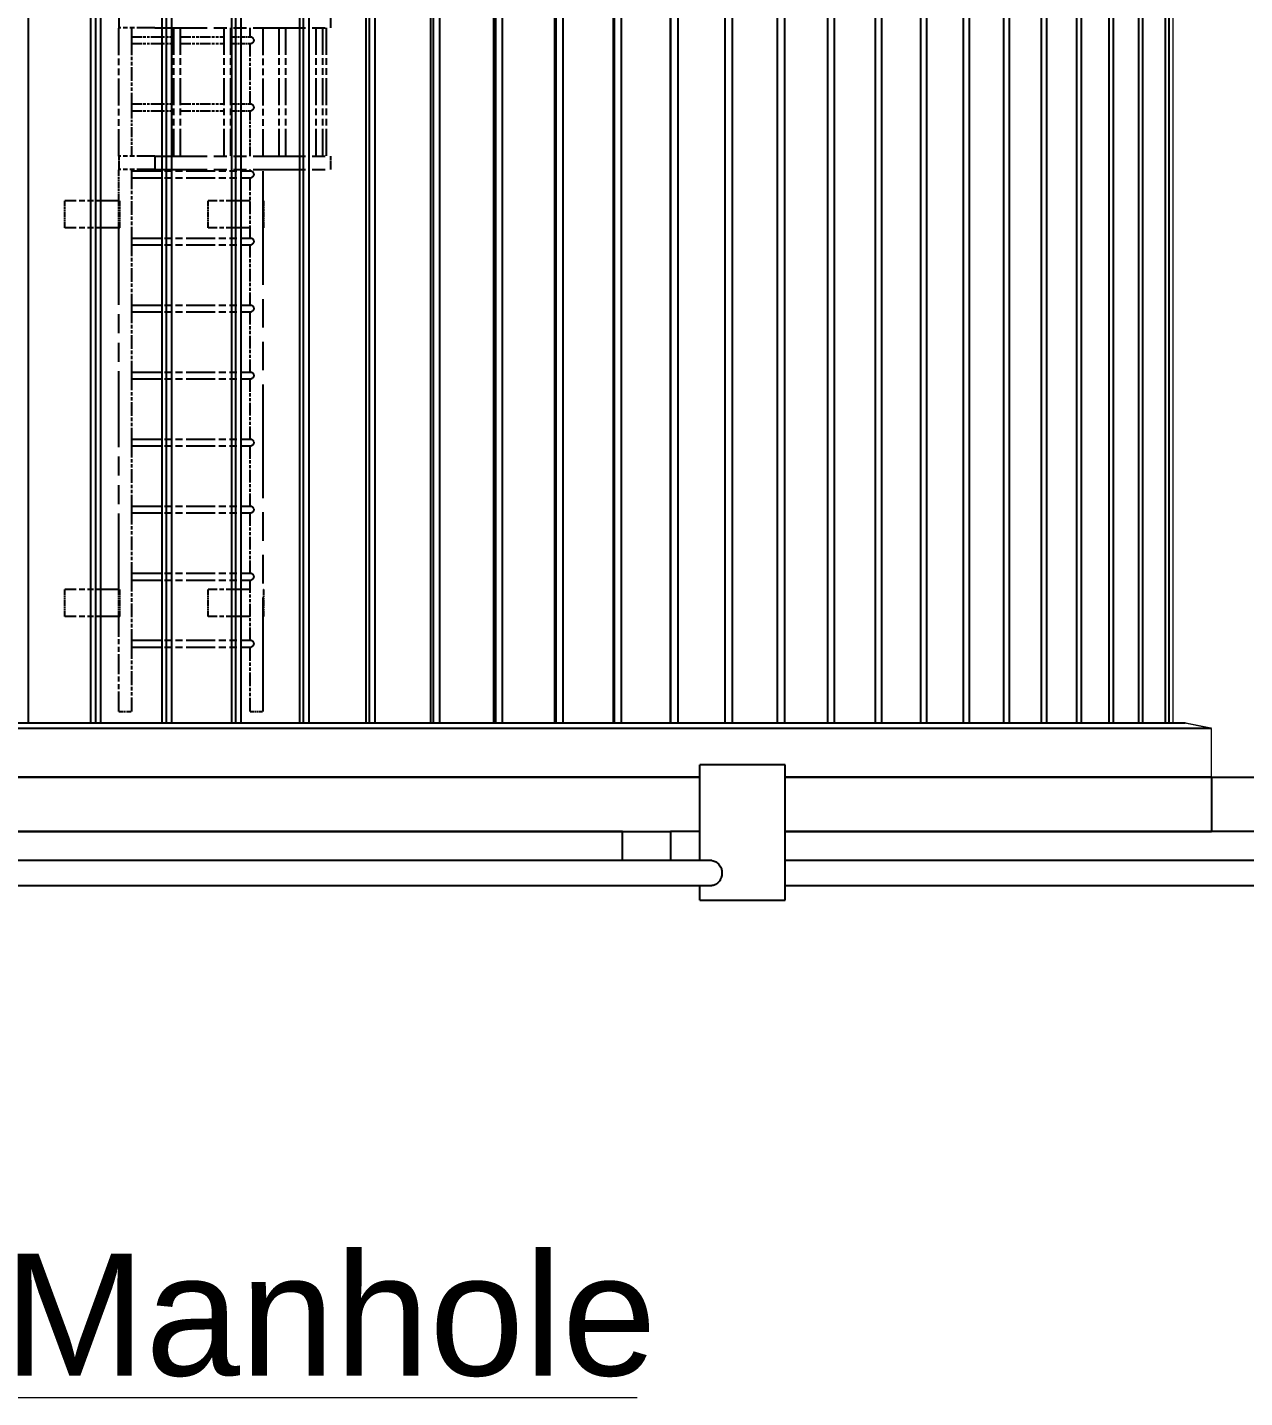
# Model space of a CAD drawing. Header units: millimetres. Extents: x 0 to 89100, y 0 to 63000.
# Drawn here: x 24186 to 28681, y 45309 to 50367 of the extents above; entities that cross this region are included whole.
import ezdxf

# ---------------------------------------------------------------- set-up
doc = ezdxf.new("R2010")
doc.units = ezdxf.units.MM
doc.header["$LTSCALE"] = 150
doc.linetypes.add('DOUBLE_DASH_CHAIN', pattern=[1.2403, 0.6614, -0.0827, 0.1654, -0.0827, 0.1654, -0.0827])
for name, color, linetype, lineweight in [('Reference', 7, 'DOUBLE_DASH_CHAIN', 25), ('Symbol', 7, 'Continuous', 18), ('Visible', 7, 'Continuous', 25), ('Visible Narrow', 7, 'Continuous', 18)]:
    doc.layers.add(name, color=color, linetype=linetype, lineweight=lineweight)
doc.styles.add('Title', font='arial.ttf')
doc.dimstyles.new('Default - Method 2a$7', dxfattribs={"dimscale": 150, "dimtxt": 3, "dimasz": 2.5, "dimexe": 3, "dimexo": 0.5, "dimgap": 0.7, "dimtad": 0, "dimtoh": 1, "dimdec": 1, "dimrnd": 1e-08, "dimtxsty": 'Title', "dimcen": 0.09, "dimdle": 10, "dimclrd": 256, "dimclre": 256, "dimclrt": 7, "dimazin": 2, "dimtfac": 0.833333, "dimtdec": 1, "dimtmove": 0, "dimatfit": 3, "dimfxl": 1, "dimtolj": 1, "dimlwd": -1, "dimlwe": -1, "dimarcsym": 0})

msp = doc.modelspace()

# ---------------------------------------------------------------- linework, layer by layer
at = {"layer": 'Reference', "ltscale": 0.105708}
for p, q in [((24522.98, 50415.77), (24522.98, 50365.77)), ((25305.63, 50415.77), (25305.63, 50365.77)), ((24522.98, 49892.02), (24522.98, 49842.02)), ((25305.63, 49892.02), (25305.63, 49842.02))]:
    msp.add_line(p, q, dxfattribs=at)
at = {"layer": 'Reference', "ltscale": 0.676984}
for p, q in [((24656.68, 50365.77), (24522.98, 50365.77)), ((24656.68, 49892.02), (24522.98, 49892.02)), ((24656.68, 49842.02), (24522.98, 49842.02))]:
    msp.add_line(p, q, dxfattribs=at)
at = {"layer": 'Reference', "ltscale": 1.00243}
for p, q in [((24524.12, 49892.02), (24524.12, 50365.77)), ((24725.06, 50365.77), (24725.06, 49892.02)), ((24750.06, 50365.77), (24750.06, 49892.02)), ((24911.01, 50365.77), (24911.01, 49892.02)), ((24936.01, 50365.77), (24936.01, 49892.02)), ((25057.09, 49892.02), (25057.09, 50365.77)), ((25114.35, 50365.77), (25114.35, 49892.02)), ((25139.35, 50365.77), (25139.35, 49892.02)), ((25251.06, 50365.77), (25251.06, 49892.02)), ((25276.06, 50365.77), (25276.06, 49892.02)), ((25289.62, 50365.77), (25289.62, 49892.02))]:
    msp.add_line(p, q, dxfattribs=at)
at = {"layer": 'Reference', "ltscale": 0.090366}
msp.add_line((24572.12, 50323.02), (24572.12, 50365.77), dxfattribs=at)
at = {"layer": 'Reference', "ltscale": 0.373626}
for p, q in [((24572.12, 50332.02), (24725.06, 50332.02)), ((24572.12, 50307.02), (24725.06, 50307.02)), ((24572.12, 50084.52), (24725.06, 50084.52)), ((24572.12, 50059.52), (24725.06, 50059.52))]:
    msp.add_line(p, q, dxfattribs=at)
at = {"layer": 'Reference', "ltscale": 1.950258}
for p, q in [((24656.68, 50365.77), (25305.63, 50365.77)), ((24656.68, 49892.02), (25305.63, 49892.02)), ((24656.68, 49842.02), (25305.63, 49842.02))]:
    msp.add_line(p, q, dxfattribs=at)
at = {"layer": 'Reference', "ltscale": 0.393179}
for p, q in [((24750.06, 50332.02), (24911.01, 50332.02)), ((24750.06, 50307.02), (24911.01, 50307.02)), ((24750.06, 50084.52), (24911.01, 50084.52)), ((24750.06, 50059.52), (24911.01, 50059.52))]:
    msp.add_line(p, q, dxfattribs=at)
at = {"layer": 'Reference', "ltscale": 0.186334}
for p, q in [((24936.01, 50332.02), (25012.31, 50332.02)), ((24936.01, 50307.02), (25012.31, 50307.02)), ((24936.01, 50084.52), (25012.31, 50084.52)), ((24936.01, 50059.52), (25012.31, 50059.52))]:
    msp.add_line(p, q, dxfattribs=at)
at = {"layer": 'Reference', "ltscale": 0.07132}
msp.add_line((25009.09, 50332.02), (25009.09, 50365.77), dxfattribs=at)
at = {"layer": 'Reference', "ltscale": 0.508836}
for p, q in [((24572.12, 50075.52), (24572.12, 50316.02)), ((24572.12, 49580.52), (24572.12, 49821.02)), ((24572.12, 49333.02), (24572.12, 49573.52)), ((24572.12, 49085.52), (24572.12, 49326.02)), ((24572.12, 48838.02), (24572.12, 49078.52)), ((24572.12, 48590.52), (24572.12, 48831.02)), ((24572.12, 48343.02), (24572.12, 48583.52)), ((24572.12, 48095.52), (24572.12, 48336.02))]:
    msp.add_line(p, q, dxfattribs=at)
at = {"layer": 'Reference', "ltscale": 0.470745}
for p, q in [((25009.09, 50084.52), (25009.09, 50307.02)), ((25009.09, 49589.52), (25009.09, 49812.02)), ((25009.09, 49342.02), (25009.09, 49564.52)), ((25009.09, 49094.52), (25009.09, 49317.02)), ((25009.09, 48847.02), (25009.09, 49069.52)), ((25009.09, 48599.52), (25009.09, 48822.02)), ((25009.09, 48352.02), (25009.09, 48574.52)), ((25009.09, 48104.52), (25009.09, 48327.02))]:
    msp.add_line(p, q, dxfattribs=at)
at = {"layer": 'Reference', "ltscale": 0.373402}
msp.add_line((24572.12, 49892.02), (24572.12, 50068.52), dxfattribs=at)
at = {"layer": 'Reference', "ltscale": 0.354357}
msp.add_line((25009.09, 49892.02), (25009.09, 50059.52), dxfattribs=at)
at = {"layer": 'Reference', "ltscale": 0.095127}
msp.add_line((24656.68, 49889.52), (24656.68, 49844.52), dxfattribs=at)
at = {"layer": 'Reference', "ltscale": 0.243258}
msp.add_line((24524.12, 49727.02), (24524.12, 49842.02), dxfattribs=at)
at = {"layer": 'Reference', "ltscale": 0.029526}
msp.add_line((24572.12, 49828.02), (24572.12, 49842.02), dxfattribs=at)
at = {"layer": 'Reference', "ltscale": 1.075516}
for p, q in [((24572.12, 49837.02), (25012.31, 49837.02)), ((24572.12, 49812.02), (25012.31, 49812.02)), ((24572.12, 49589.52), (25012.31, 49589.52)), ((24572.12, 49564.52), (25012.31, 49564.52)), ((24572.12, 49342.02), (25012.31, 49342.02)), ((24572.12, 49317.02), (25012.31, 49317.02)), ((24572.12, 49094.52), (25012.31, 49094.52)), ((24572.12, 49069.52), (25012.31, 49069.52)), ((24572.12, 48847.02), (25012.31, 48847.02)), ((24572.12, 48822.02), (25012.31, 48822.02)), ((24572.12, 48599.52), (25012.31, 48599.52)), ((24572.12, 48574.52), (25012.31, 48574.52)), ((24572.12, 48352.02), (25012.31, 48352.02)), ((24572.12, 48327.02), (25012.31, 48327.02)), ((24572.12, 48104.52), (25012.31, 48104.52)), ((24572.12, 48079.52), (25012.31, 48079.52))]:
    msp.add_line(p, q, dxfattribs=at)
at = {"layer": 'Reference', "ltscale": 0.010481}
msp.add_line((25009.09, 49837.02), (25009.09, 49842.02), dxfattribs=at)
at = {"layer": 'Reference', "ltscale": 4.232218}
msp.add_line((25057.09, 47842.02), (25057.09, 49842.02), dxfattribs=at)
at = {"layer": 'Reference', "ltscale": 0.846364}
for p, q in [((24523.87, 49727.02), (24323.87, 49727.02)), ((24523.87, 49627.02), (24323.87, 49627.02)), ((24523.87, 48292.02), (24323.87, 48292.02)), ((24523.87, 48192.02), (24323.87, 48192.02))]:
    msp.add_line(p, q, dxfattribs=at)
at = {"layer": 'Reference', "ltscale": 0.211516}
for p, q in [((24323.87, 49627.02), (24323.87, 49727.02)), ((24523.87, 49627.02), (24523.87, 49727.02)), ((24527.33, 49627.02), (24527.33, 49727.02)), ((24853.88, 49627.02), (24853.88, 49727.02)), ((25057.34, 49727.02), (25057.34, 49627.02)), ((24323.87, 48192.02), (24323.87, 48292.02)), ((24523.87, 48192.02), (24523.87, 48292.02)), ((24527.33, 48192.02), (24527.33, 48292.02)), ((24853.88, 48192.02), (24853.88, 48292.02)), ((25057.34, 48292.02), (25057.34, 48192.02))]:
    msp.add_line(p, q, dxfattribs=at)
at = {"layer": 'Reference', "ltscale": 0.008365}
for p, q in [((24523.87, 49727.02), (24527.33, 49727.02)), ((24527.33, 49627.02), (24523.87, 49627.02)), ((24523.87, 48292.02), (24527.33, 48292.02)), ((24527.33, 48192.02), (24523.87, 48192.02))]:
    msp.add_line(p, q, dxfattribs=at)
at = {"layer": 'Reference', "ltscale": 0.656821}
for p, q in [((25009.09, 49727.02), (24853.88, 49727.02)), ((25009.09, 49627.02), (24853.88, 49627.02)), ((25009.09, 48292.02), (24853.88, 48292.02)), ((25009.09, 48192.02), (24853.88, 48192.02))]:
    msp.add_line(p, q, dxfattribs=at)
at = {"layer": 'Reference', "ltscale": 0.000507733}
for p, q in [((25057.09, 49727.02), (25057.34, 49727.02)), ((25057.34, 49627.02), (25057.09, 49627.02)), ((25057.09, 48292.02), (25057.34, 48292.02)), ((25057.34, 48192.02), (25057.09, 48192.02))]:
    msp.add_line(p, q, dxfattribs=at)
at = {"layer": 'Reference', "ltscale": 2.824972}
msp.add_line((24524.12, 48292.02), (24524.12, 49627.02), dxfattribs=at)
at = {"layer": 'Reference', "ltscale": 0.740556}
msp.add_line((24524.12, 47842.02), (24524.12, 48192.02), dxfattribs=at)
at = {"layer": 'Reference', "ltscale": 0.521533}
msp.add_line((24572.12, 47842.02), (24572.12, 48088.52), dxfattribs=at)
at = {"layer": 'Reference', "ltscale": 0.502488}
msp.add_line((25009.09, 47842.02), (25009.09, 48079.52), dxfattribs=at)
at = {"layer": 'Reference', "ltscale": 0.159455}
for p, q in [((24524.12, 47842.02), (24572.12, 47842.02)), ((25009.09, 47842.02), (25057.09, 47842.02))]:
    msp.add_line(p, q, dxfattribs=at)
at = {"layer": 'Reference', "ltscale": 0.084612}
for points in [[(25012.31, 50332.02), (25012.71, 50332.02), (25013.16, 50331.95), (25014.11, 50331.62), (25014.62, 50331.38), (25016.19, 50330.41), (25017.27, 50329.45), (25019.11, 50327.27), (25020, 50325.88), (25020.94, 50323.58), (25021.19, 50322.78), (25021.52, 50321.15), (25021.6, 50320.33), (25021.6, 50318.72), (25021.52, 50317.9), (25021.19, 50316.27), (25020.94, 50315.46), (25020, 50313.16), (25019.11, 50311.78), (25017.27, 50309.59), (25016.19, 50308.64), (25014.62, 50307.67), (25014.11, 50307.43), (25013.16, 50307.1), (25012.71, 50307.02), (25012.31, 50307.02)], [(25012.31, 50084.52), (25012.71, 50084.52), (25013.16, 50084.45), (25014.11, 50084.12), (25014.62, 50083.88), (25016.19, 50082.91), (25017.27, 50081.95), (25019.11, 50079.77), (25020, 50078.38), (25020.94, 50076.08), (25021.19, 50075.28), (25021.52, 50073.65), (25021.6, 50072.83), (25021.6, 50071.22), (25021.52, 50070.4), (25021.19, 50068.77), (25020.94, 50067.96), (25020, 50065.66), (25019.11, 50064.28), (25017.27, 50062.09), (25016.19, 50061.14), (25014.62, 50060.17), (25014.11, 50059.93), (25013.16, 50059.6), (25012.71, 50059.52), (25012.31, 50059.52)], [(25012.31, 49837.02), (25012.71, 49837.02), (25013.16, 49836.95), (25014.11, 49836.62), (25014.62, 49836.38), (25016.19, 49835.41), (25017.27, 49834.45), (25019.11, 49832.27), (25020, 49830.88), (25020.94, 49828.58), (25021.19, 49827.78), (25021.52, 49826.15), (25021.6, 49825.33), (25021.6, 49823.72), (25021.52, 49822.9), (25021.19, 49821.27), (25020.94, 49820.46), (25020, 49818.16), (25019.11, 49816.78), (25017.27, 49814.59), (25016.19, 49813.64), (25014.62, 49812.67), (25014.11, 49812.43), (25013.16, 49812.1), (25012.71, 49812.02), (25012.31, 49812.02)], [(25012.31, 49589.52), (25012.71, 49589.52), (25013.16, 49589.45), (25014.11, 49589.12), (25014.62, 49588.88), (25016.19, 49587.91), (25017.27, 49586.95), (25019.11, 49584.77), (25020, 49583.38), (25020.94, 49581.08), (25021.19, 49580.28), (25021.52, 49578.65), (25021.6, 49577.83), (25021.6, 49576.22), (25021.52, 49575.4), (25021.19, 49573.77), (25020.94, 49572.96), (25020, 49570.66), (25019.11, 49569.28), (25017.27, 49567.09), (25016.19, 49566.14), (25014.62, 49565.17), (25014.11, 49564.93), (25013.16, 49564.6), (25012.71, 49564.52), (25012.31, 49564.52)], [(25012.31, 49342.02), (25012.71, 49342.02), (25013.16, 49341.95), (25014.11, 49341.62), (25014.62, 49341.38), (25016.19, 49340.41), (25017.27, 49339.45), (25019.11, 49337.27), (25020, 49335.88), (25020.94, 49333.58), (25021.19, 49332.78), (25021.52, 49331.15), (25021.6, 49330.33), (25021.6, 49328.72), (25021.52, 49327.9), (25021.19, 49326.27), (25020.94, 49325.46), (25020, 49323.16), (25019.11, 49321.78), (25017.27, 49319.59), (25016.19, 49318.64), (25014.62, 49317.67), (25014.11, 49317.43), (25013.16, 49317.1), (25012.71, 49317.02), (25012.31, 49317.02)], [(25012.31, 49094.52), (25012.71, 49094.52), (25013.16, 49094.45), (25014.11, 49094.12), (25014.62, 49093.88), (25016.19, 49092.91), (25017.27, 49091.95), (25019.11, 49089.77), (25020, 49088.38), (25020.94, 49086.08), (25021.19, 49085.28), (25021.52, 49083.65), (25021.6, 49082.83), (25021.6, 49081.22), (25021.52, 49080.4), (25021.19, 49078.77), (25020.94, 49077.96), (25020, 49075.66), (25019.11, 49074.28), (25017.27, 49072.09), (25016.19, 49071.14), (25014.62, 49070.17), (25014.11, 49069.93), (25013.16, 49069.6), (25012.71, 49069.52), (25012.31, 49069.52)], [(25012.31, 48847.02), (25012.71, 48847.02), (25013.16, 48846.95), (25014.11, 48846.62), (25014.62, 48846.38), (25016.19, 48845.41), (25017.27, 48844.45), (25019.11, 48842.27), (25020, 48840.88), (25020.94, 48838.58), (25021.19, 48837.78), (25021.52, 48836.15), (25021.6, 48835.33), (25021.6, 48833.72), (25021.52, 48832.9), (25021.19, 48831.27), (25020.94, 48830.46), (25020, 48828.16), (25019.11, 48826.78), (25017.27, 48824.59), (25016.19, 48823.64), (25014.62, 48822.67), (25014.11, 48822.43), (25013.16, 48822.1), (25012.71, 48822.02), (25012.31, 48822.02)], [(25012.31, 48599.52), (25012.71, 48599.52), (25013.16, 48599.45), (25014.11, 48599.12), (25014.62, 48598.88), (25016.19, 48597.91), (25017.27, 48596.95), (25019.11, 48594.77), (25020, 48593.38), (25020.94, 48591.08), (25021.19, 48590.28), (25021.52, 48588.65), (25021.6, 48587.83), (25021.6, 48586.22), (25021.52, 48585.4), (25021.19, 48583.77), (25020.94, 48582.96), (25020, 48580.66), (25019.11, 48579.28), (25017.27, 48577.09), (25016.19, 48576.14), (25014.62, 48575.17), (25014.11, 48574.93), (25013.16, 48574.6), (25012.71, 48574.52), (25012.31, 48574.52)], [(25012.31, 48352.02), (25012.71, 48352.02), (25013.16, 48351.95), (25014.11, 48351.62), (25014.62, 48351.38), (25016.19, 48350.41), (25017.27, 48349.45), (25019.11, 48347.27), (25020, 48345.88), (25020.94, 48343.58), (25021.19, 48342.78), (25021.52, 48341.15), (25021.6, 48340.33), (25021.6, 48338.72), (25021.52, 48337.9), (25021.19, 48336.27), (25020.94, 48335.46), (25020, 48333.16), (25019.11, 48331.78), (25017.27, 48329.59), (25016.19, 48328.64), (25014.62, 48327.67), (25014.11, 48327.43), (25013.16, 48327.1), (25012.71, 48327.02), (25012.31, 48327.02)], [(25012.31, 48104.52), (25012.71, 48104.52), (25013.16, 48104.45), (25014.11, 48104.12), (25014.62, 48103.88), (25016.19, 48102.91), (25017.27, 48101.95), (25019.11, 48099.77), (25020, 48098.38), (25020.94, 48096.08), (25021.19, 48095.28), (25021.52, 48093.65), (25021.6, 48092.83), (25021.6, 48091.22), (25021.52, 48090.4), (25021.19, 48088.77), (25020.94, 48087.96), (25020, 48085.66), (25019.11, 48084.28), (25017.27, 48082.09), (25016.19, 48081.14), (25014.62, 48080.17), (25014.11, 48079.93), (25013.16, 48079.6), (25012.71, 48079.52), (25012.31, 48079.52)]]:
    msp.add_open_spline(points, degree=3, knots=[1.9257848, 1.9257848, 1.9257848, 1.9257848, 2.1661114, 2.1661114, 2.406438, 2.406438, 2.8870911, 2.8870911, 3.3693304, 3.3693304, 3.61045, 3.61045, 3.8515697, 3.8515697, 4.0926893, 4.0926893, 4.333809, 4.333809, 4.8160483, 4.8160483, 5.2967014, 5.2967014, 5.5370279, 5.5370279, 5.7773545, 5.7773545, 5.7773545, 5.7773545], dxfattribs=at)
at = {"layer": 'Reference', "ltscale": 0.014982}
for points in [[(24572.12, 50316.02), (24572.12, 50316.37), (24572.12, 50316.73), (24572.11, 50317.9), (24572.11, 50318.72), (24572.11, 50320.33), (24572.11, 50321.15), (24572.12, 50322.32), (24572.12, 50322.67), (24572.12, 50323.02)], [(24572.12, 50068.52), (24572.12, 50068.87), (24572.12, 50069.23), (24572.11, 50070.4), (24572.11, 50071.22), (24572.11, 50072.83), (24572.11, 50073.65), (24572.12, 50074.82), (24572.12, 50075.17), (24572.12, 50075.52)], [(24572.12, 49821.02), (24572.12, 49821.37), (24572.12, 49821.73), (24572.11, 49822.9), (24572.11, 49823.72), (24572.11, 49825.33), (24572.11, 49826.15), (24572.12, 49827.32), (24572.12, 49827.67), (24572.12, 49828.02)], [(24572.12, 49573.52), (24572.12, 49573.87), (24572.12, 49574.23), (24572.11, 49575.4), (24572.11, 49576.22), (24572.11, 49577.83), (24572.11, 49578.65), (24572.12, 49579.82), (24572.12, 49580.17), (24572.12, 49580.52)], [(24572.12, 49326.02), (24572.12, 49326.37), (24572.12, 49326.73), (24572.11, 49327.9), (24572.11, 49328.72), (24572.11, 49330.33), (24572.11, 49331.15), (24572.12, 49332.32), (24572.12, 49332.67), (24572.12, 49333.02)], [(24572.12, 49078.52), (24572.12, 49078.87), (24572.12, 49079.23), (24572.11, 49080.4), (24572.11, 49081.22), (24572.11, 49082.83), (24572.11, 49083.65), (24572.12, 49084.82), (24572.12, 49085.17), (24572.12, 49085.52)], [(24572.12, 48831.02), (24572.12, 48831.37), (24572.12, 48831.73), (24572.11, 48832.9), (24572.11, 48833.72), (24572.11, 48835.33), (24572.11, 48836.15), (24572.12, 48837.32), (24572.12, 48837.67), (24572.12, 48838.02)], [(24572.12, 48583.52), (24572.12, 48583.87), (24572.12, 48584.23), (24572.11, 48585.4), (24572.11, 48586.22), (24572.11, 48587.83), (24572.11, 48588.65), (24572.12, 48589.82), (24572.12, 48590.17), (24572.12, 48590.52)], [(24572.12, 48336.02), (24572.12, 48336.37), (24572.12, 48336.73), (24572.11, 48337.9), (24572.11, 48338.72), (24572.11, 48340.33), (24572.11, 48341.15), (24572.12, 48342.32), (24572.12, 48342.67), (24572.12, 48343.02)], [(24572.12, 48088.52), (24572.12, 48088.87), (24572.12, 48089.23), (24572.11, 48090.4), (24572.11, 48091.22), (24572.11, 48092.83), (24572.11, 48093.65), (24572.12, 48094.82), (24572.12, 48095.17), (24572.12, 48095.52)]]:
    msp.add_open_spline(points, degree=3, knots=[3.50524129, 3.50524129, 3.50524129, 3.50524129, 3.61045001, 3.61045001, 3.85156966, 3.85156966, 4.09268931, 4.09268931, 4.19789804, 4.19789804, 4.19789804, 4.19789804], dxfattribs=at)
at = {"layer": 'Visible'}
for p, q in [((24188.33, 53664.02), (24188.33, 47799.02)), ((24420.38, 47799.02), (24420.38, 53664.02)), ((24439.06, 47799.02), (24439.06, 53664.02)), ((24455.62, 53664.02), (24455.62, 47799.02)), ((24683.19, 47799.02), (24683.19, 53664.02)), ((24700.06, 47799.02), (24700.06, 53664.02)), ((24717.73, 53664.02), (24717.73, 47799.02)), ((24940.52, 47799.02), (24940.52, 53664.02)), ((24955.54, 47799.02), (24955.54, 53664.02)), ((24974.29, 53664.02), (24974.29, 47799.02)), ((25192, 47799.02), (25192, 53664.02)), ((25205.17, 47799.02), (25205.17, 53664.02)), ((25224.98, 53664.02), (25224.98, 47799.02)), ((25437.33, 47799.02), (25437.33, 53664.02)), ((25448.61, 47799.02), (25448.61, 53664.02)), ((25469.46, 53664.02), (25469.46, 47799.02)), ((25676.17, 47799.02), (25676.17, 53664.02)), ((25685.56, 47799.02), (25685.56, 53664.02)), ((25707.41, 53664.02), (25707.41, 47799.02)), ((25908.2, 47799.02), (25908.2, 53664.02)), ((25915.69, 47799.02), (25915.69, 53664.02)), ((25938.52, 53664.02), (25938.52, 47799.02)), ((26133.13, 47799.02), (26133.13, 53664.02)), ((26138.7, 47799.02), (26138.7, 53664.02)), ((26162.48, 53664.02), (26162.48, 47799.02)), ((26350.65, 47799.02), (26350.65, 53664.02)), ((26354.3, 47799.02), (26354.3, 53664.02)), ((26378.99, 53664.02), (26378.99, 47799.02)), ((26560.48, 47799.02), (26560.48, 53664.02)), ((26562.2, 47799.02), (26562.2, 53664.02)), ((26587.78, 53664.02), (26587.78, 47799.02)), ((26762.34, 47799.02), (26762.34, 53664.02)), ((26788.56, 53664.02), (26788.56, 47799.02)), ((26955.97, 47799.02), (26955.97, 53664.02)), ((26981.07, 53664.02), (26981.07, 47799.02)), ((27141.1, 47799.02), (27141.1, 53664.02)), ((27165.06, 53664.02), (27165.06, 47799.02)), ((27317.5, 47799.02), (27317.5, 53664.02)), ((27340.28, 53664.02), (27340.28, 47799.02)), ((27484.94, 47799.02), (27484.94, 53664.02)), ((27506.51, 53664.02), (27506.51, 47799.02)), ((27643.18, 47799.02), (27643.18, 53664.02)), ((27663.52, 53664.02), (27663.52, 47799.02)), ((27792.03, 47799.02), (27792.03, 53664.02)), ((27811.1, 53664.02), (27811.1, 47799.02)), ((27931.29, 47799.02), (27931.29, 53664.02)), ((27949.07, 53664.02), (27949.07, 47799.02)), ((28060.77, 47799.02), (28060.77, 53664.02)), ((28077.23, 53664.02), (28077.23, 47799.02)), ((28180.3, 47799.02), (28180.3, 53664.02)), ((28195.43, 53664.02), (28195.43, 47799.02)), ((28289.72, 47799.02), (28289.72, 53664.02)), ((28303.5, 53664.02), (28303.5, 47799.02)), ((28388.9, 47799.02), (28388.9, 53664.02)), ((28401.3, 53664.02), (28401.3, 47799.02)), ((28558.9, 47779.02), (12098.6, 47779.02)), ((28461.35, 47799.02), (12191.71, 47799.02)), ((12098.6, 47599.02), (26668.5, 47599.02)), ((12098.6, 47599.02), (26668.5, 47599.02)), ((26668.5, 47599.02), (12098.6, 47599.02)), ((26983.5, 47645.02), (26668.5, 47645.02)), ((26668.5, 47291.02), (26668.5, 47645.02)), ((26983.5, 47145.02), (26983.5, 47645.02)), ((26983.5, 47599.02), (28558.9, 47599.02)), ((26983.5, 47599.02), (28558.9, 47599.02)), ((28558.9, 47599.02), (26983.5, 47599.02)), ((28558.9, 47599.02), (31383.99, 47599.02)), ((28558.9, 47599.02), (34837.13, 47599.02)), ((28558.9, 47599.02), (28558.9, 47399.02)), ((26383.4, 47399.02), (14653.81, 47399.02)), ((14653.81, 47399.02), (26383.4, 47399.02)), ((14653.81, 47399.02), (26383.4, 47399.02)), ((26383.4, 47291.02), (26383.4, 47399.02)), ((26383.4, 47399.02), (26560.83, 47399.02)), ((26560.83, 47399.02), (26560.83, 47291.02)), ((26668.5, 47399.02), (26560.83, 47399.02)), ((28558.9, 47399.02), (26983.5, 47399.02)), ((26983.5, 47399.02), (28558.9, 47399.02)), ((26983.5, 47399.02), (28558.9, 47399.02)), ((34837.13, 47399.02), (28558.9, 47399.02)), ((26713.65, 47291.02), (11598.6, 47291.02)), ((29438.6, 47291.02), (26983.5, 47291.02)), ((11598.6, 47199.02), (26713.65, 47199.02)), ((26668.5, 47145.02), (26668.5, 47199.02)), ((26983.5, 47199.02), (29438.6, 47199.02)), ((26668.5, 47145.02), (26983.5, 47145.02))]:
    msp.add_line(p, q, dxfattribs=at)
for points, knots in [([(26713.65, 47291.02), (26716.46, 47291.02), (26719.38, 47290.5), (26726.58, 47287.95), (26730.78, 47285.38), (26738.64, 47278.33), (26742.19, 47273.81), (26746.82, 47265.1), (26748.3, 47261.28), (26750.32, 47253.3), (26750.84, 47249.18), (26750.84, 47245.02)], [21.8703377, 21.8703377, 21.8703377, 21.8703377, 23.0813477, 23.0813477, 24.8385106, 24.8385106, 26.6673524, 26.6673524, 27.9146578, 27.9146578, 29.1608869, 29.1608869, 29.1608869, 29.1608869]), ([(26750.84, 47245.02), (26750.84, 47239.3), (26749.85, 47233.64), (26746.05, 47222.86), (26743.23, 47217.86), (26736.25, 47209.18), (26732.11, 47205.61), (26723.5, 47200.67), (26719.12, 47199.29), (26714.48, 47199.03), (26714.06, 47199.02), (26713.65, 47199.02)], [0, 0, 0, 0, 1.7184915, 1.7184915, 3.4933758, 3.4933758, 5.3309426, 5.3309426, 7.1183276, 7.1183276, 7.2957996, 7.2957996, 7.2957996, 7.2957996])]:
    msp.add_open_spline(points, degree=3, knots=knots, dxfattribs=at)
at = {"layer": 'Visible Narrow'}
for p, q in [((28417.42, 47799.02), (28417.42, 50799.02)), ((28558.9, 47599.02), (28558.9, 47779.02))]:
    msp.add_line(p, q, dxfattribs=at)
msp.add_rational_spline([(28558.9, 47779.02), (28509.86, 47789.08), (28461.35, 47799.02)], [1, 1.0000169653, 1], degree=2, dxfattribs=at)

# ---------------------------------------------------------------- texts
at = {"layer": 'Symbol', "color": 7, "insert": (24098.33, 45383.85), "char_height": 450, "width": 2410.8614, "attachment_point": 7, "style": 'Title'}
msp.add_mtext('\\fArial|b0|i0;Manhole', dxfattribs=at)

# ---------------------------------------------------------------- leaders
at = {"layer": 'Symbol', "annotation_type": 0, "has_hookline": 1, "hookline_direction": 0, "text_width": 2338.71}
msp.add_leader([(22887.36, 48401.24), (23723.33, 45308.85), (24098.33, 45308.85)], dimstyle='Default - Method 2a$7', override={"dimgap": 0, "dimtad": 1}, dxfattribs=at)

doc.saveas('drawing.dxf')
